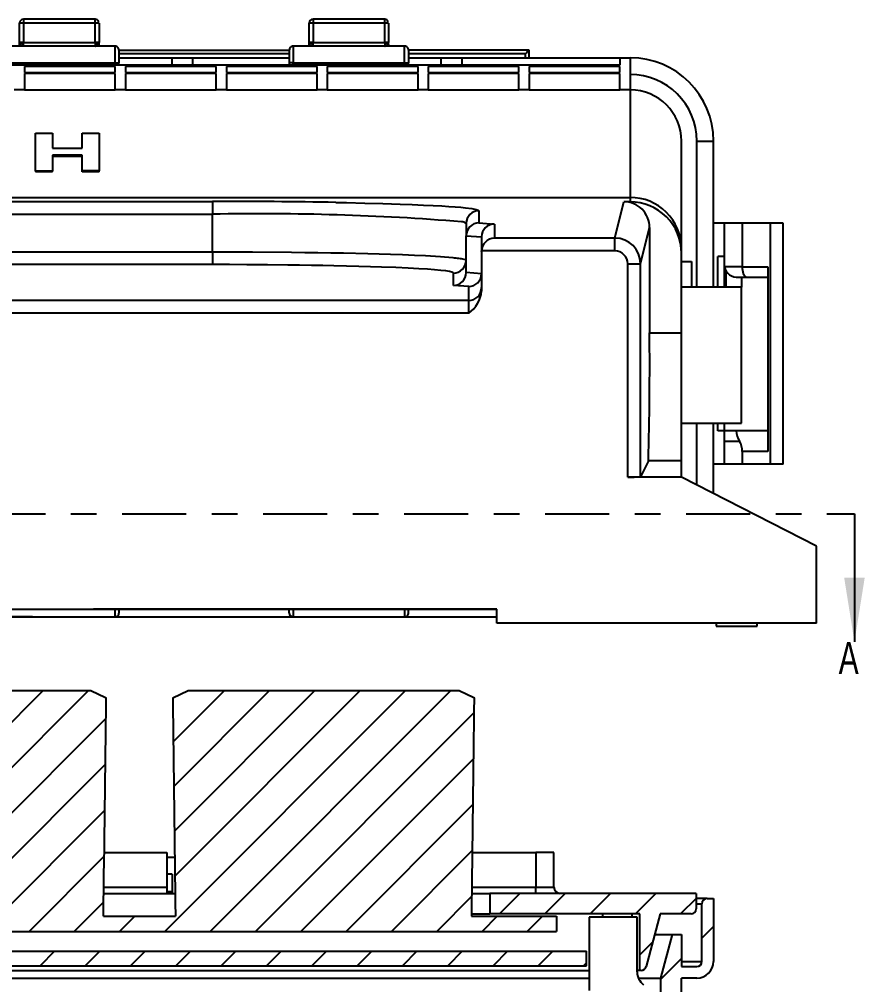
# Model space of a CAD drawing. Extents: x -3.1 to 16.8, y 0.7 to 10.7.
# Drawn here: x 5.365 to 8.664, y 6.935 to 10.7 of the extents above; entities that cross this region are included whole.
import ezdxf
from ezdxf.enums import TextEntityAlignment as Align

# ---------------------------------------------------------------- set-up
doc = ezdxf.new("R2010")
doc.units = 0
doc.linetypes.add('CENTER', pattern=[0.4, 0.25, -0.05, 0.05, -0.05])
doc.layers.get('0').update_dxf_attribs({"linetype": 'CONTINUOUS'})

msp = doc.modelspace()

# ---------------------------------------------------------------- linework, layer by layer
at = {"color": 7, "linetype": 'CONTINUOUS'}
for p, q in [((5.381, 10.6999), (5.381, 10.6849)), ((5.661, 10.6999), (5.381, 10.6999)), ((5.661, 10.6955), (5.661, 10.6999)), ((5.661, 10.6849), (5.661, 10.6955)), ((6.511, 10.6999), (6.511, 10.6849)), ((6.791, 10.6999), (6.511, 10.6999)), ((6.791, 10.6955), (6.791, 10.6999)), ((6.791, 10.6849), (6.791, 10.6955)), ((5.366, 10.6099), (5.366, 10.6849)), ((5.3704, 10.6849), (5.366, 10.6849)), ((5.381, 10.6849), (5.3704, 10.6849)), ((5.381, 10.6849), (5.381, 10.6099)), ((5.661, 10.6849), (5.381, 10.6849)), ((5.661, 10.6099), (5.661, 10.6849)), ((5.672, 10.6849), (5.661, 10.6849)), ((5.676, 10.6849), (5.672, 10.6849)), ((5.676, 10.6849), (5.676, 10.6099)), ((6.496, 10.6099), (6.496, 10.6849)), ((6.5004, 10.6849), (6.496, 10.6849)), ((6.511, 10.6849), (6.5004, 10.6849)), ((6.511, 10.6849), (6.511, 10.6099)), ((6.791, 10.6849), (6.511, 10.6849)), ((6.791, 10.6099), (6.791, 10.6849)), ((6.802, 10.6849), (6.791, 10.6849)), ((6.806, 10.6849), (6.802, 10.6849)), ((6.806, 10.6849), (6.806, 10.6099)), ((5.7385, 10.5949), (5.3035, 10.5949)), ((5.366, 10.5939), (5.366, 10.6099)), ((5.381, 10.6099), (5.366, 10.6099)), ((5.381, 10.6099), (5.661, 10.6099)), ((5.676, 10.6099), (5.661, 10.6099)), ((5.661, 10.5949), (5.6619, 10.5956)), ((5.676, 10.5939), (5.676, 10.6099)), ((5.7385, 10.5299), (5.7385, 10.5949)), ((5.7535, 10.5799), (5.7535, 10.5299)), ((5.7535, 10.5799), (6.4185, 10.5799)), ((6.4185, 10.5799), (6.4185, 10.5299)), ((6.4335, 10.5949), (6.4335, 10.5299)), ((6.8685, 10.5949), (6.4335, 10.5949)), ((6.496, 10.5939), (6.496, 10.6099)), ((6.511, 10.6099), (6.496, 10.6099)), ((6.511, 10.6099), (6.791, 10.6099)), ((6.806, 10.6099), (6.791, 10.6099)), ((6.791, 10.5949), (6.7919, 10.5956)), ((6.806, 10.5939), (6.806, 10.6099)), ((6.8685, 10.5299), (6.8685, 10.5949)), ((6.8835, 10.5799), (6.8835, 10.5299)), ((7.3546, 10.5799), (6.8835, 10.5799)), ((7.3546, 10.5499), (7.3546, 10.5799)), ((6.4185, 10.5649), (5.7535, 10.5649)), ((5.7535, 10.5499), (5.961, 10.5499)), ((5.961, 10.5481), (5.7535, 10.5481)), ((5.961, 10.5499), (5.961, 10.5481)), ((5.961, 10.5499), (6.041, 10.5499)), ((5.961, 10.5211), (5.961, 10.5481)), ((6.041, 10.5499), (6.4185, 10.5499)), ((6.041, 10.5481), (6.041, 10.5499)), ((6.041, 10.5481), (6.041, 10.5211)), ((6.4185, 10.5481), (6.041, 10.5481)), ((7.3396, 10.5649), (6.8835, 10.5649)), ((6.8835, 10.5499), (7.011, 10.5499)), ((7.011, 10.5481), (6.8835, 10.5481)), ((7.011, 10.5499), (7.011, 10.5481)), ((7.011, 10.5499), (7.091, 10.5499)), ((7.011, 10.5211), (7.011, 10.5481)), ((7.091, 10.5481), (7.091, 10.5499)), ((7.091, 10.5499), (7.7485, 10.5499)), ((7.7085, 10.5481), (7.091, 10.5481)), ((7.091, 10.5481), (7.091, 10.5211)), ((7.3396, 10.5499), (7.3396, 10.5649)), ((7.7085, 10.5481), (7.7085, 10.5211)), ((7.7485, 10.5499), (7.7485, 10.5481)), ((7.7485, 10.5481), (7.7485, 10.4249)), ((7.7085, 10.5211), (1.7935, 10.5211)), ((5.3035, 10.5299), (5.7385, 10.5299)), ((5.7389, 10.5164), (5.3849, 10.5164)), ((5.3849, 10.5164), (5.3849, 10.493)), ((5.7385, 10.5299), (5.7535, 10.5299)), ((5.7385, 10.5299), (5.7385, 10.5211)), ((5.7389, 10.493), (5.7389, 10.5164)), ((5.7535, 10.5211), (5.7535, 10.5299)), ((6.1328, 10.5164), (5.7789, 10.5164)), ((5.7789, 10.5164), (5.7789, 10.493)), ((6.1328, 10.493), (6.1328, 10.5164)), ((6.5267, 10.5164), (6.1728, 10.5164)), ((6.1728, 10.5164), (6.1728, 10.493)), ((6.4185, 10.5299), (6.4185, 10.5211)), ((6.4335, 10.5299), (6.4185, 10.5299)), ((6.4335, 10.5299), (6.8685, 10.5299)), ((6.4335, 10.5211), (6.4335, 10.5299)), ((6.5267, 10.493), (6.5267, 10.5164)), ((6.5667, 10.5164), (6.5667, 10.493)), ((6.9206, 10.5164), (6.5667, 10.5164)), ((6.8685, 10.5299), (6.8835, 10.5299)), ((6.8685, 10.5299), (6.8685, 10.5211)), ((6.8835, 10.5211), (6.8835, 10.5299)), ((6.9206, 10.493), (6.9206, 10.5164)), ((7.3146, 10.5164), (6.9606, 10.5164)), ((6.9606, 10.5164), (6.9606, 10.493)), ((7.3146, 10.493), (7.3146, 10.5164)), ((7.7085, 10.5164), (7.3546, 10.5164)), ((7.3546, 10.5164), (7.3546, 10.493)), ((7.7085, 10.493), (7.7085, 10.5164)), ((5.3849, 10.493), (5.7389, 10.493)), ((5.7389, 10.4883), (5.3849, 10.4883)), ((5.3849, 10.4883), (5.3849, 10.4249)), ((5.7389, 10.4249), (5.7389, 10.4883)), ((5.7789, 10.493), (6.1328, 10.493)), ((6.1328, 10.4883), (5.7789, 10.4883)), ((5.7789, 10.4883), (5.7789, 10.4249)), ((6.1328, 10.4249), (6.1328, 10.4883)), ((6.1728, 10.493), (6.5267, 10.493)), ((6.5267, 10.4883), (6.1728, 10.4883)), ((6.1728, 10.4883), (6.1728, 10.4249)), ((6.5267, 10.4249), (6.5267, 10.4883)), ((6.5667, 10.493), (6.9206, 10.493)), ((6.9206, 10.4883), (6.5667, 10.4883)), ((6.5667, 10.4883), (6.5667, 10.4249)), ((6.9206, 10.4249), (6.9206, 10.4883)), ((6.9606, 10.493), (7.3146, 10.493)), ((7.3146, 10.4883), (6.9606, 10.4883)), ((6.9606, 10.4883), (6.9606, 10.4249)), ((7.3146, 10.4249), (7.3146, 10.4883)), ((7.3546, 10.493), (7.7085, 10.493)), ((7.7085, 10.4883), (7.3546, 10.4883)), ((7.3546, 10.4883), (7.3546, 10.4249)), ((7.7085, 10.4249), (7.7085, 10.4883)), ((5.3849, 10.4249), (5.3449, 10.4249)), ((5.3849, 10.4249), (5.7389, 10.4249)), ((5.7789, 10.4249), (5.7389, 10.4249)), ((5.7789, 10.4249), (6.1328, 10.4249)), ((6.1728, 10.4249), (6.1328, 10.4249)), ((6.1728, 10.4249), (6.5267, 10.4249)), ((6.5667, 10.4249), (6.5267, 10.4249)), ((6.5667, 10.4249), (6.9206, 10.4249)), ((6.9606, 10.4249), (6.9206, 10.4249)), ((6.9606, 10.4249), (7.3146, 10.4249)), ((7.3546, 10.4249), (7.3146, 10.4249)), ((7.3546, 10.4249), (7.7085, 10.4249)), ((7.7485, 10.4249), (7.7085, 10.4249)), ((7.7485, 10.4249), (7.7485, 10.0049)), ((5.4278, 10.2557), (5.4941, 10.2557)), ((5.4278, 10.1091), (5.4278, 10.2557)), ((5.4941, 10.2557), (5.4941, 10.1974)), ((5.6107, 10.1974), (5.6107, 10.2557)), ((5.6107, 10.2557), (5.677, 10.2557)), ((5.677, 10.2557), (5.677, 10.1091)), ((7.9485, 9.8067), (7.9485, 10.2249)), ((8.0085, 10.2249), (8.0735, 10.2249)), ((8.0085, 9.6549), (8.0085, 10.2249)), ((8.0735, 9.6549), (8.0735, 10.2249)), ((5.4941, 10.1974), (5.6107, 10.1974)), ((5.6107, 10.1697), (5.4941, 10.1697)), ((5.4941, 10.1697), (5.4941, 10.1091)), ((5.6107, 10.1654), (5.4941, 10.1654)), ((5.6107, 10.1091), (5.6107, 10.1697)), ((5.4278, 10.1091), (5.4941, 10.1091)), ((5.4278, 10.1091), (5.4278, 10.1047)), ((5.4941, 10.1047), (5.4278, 10.1047)), ((5.4941, 10.1047), (5.4941, 10.1091)), ((5.677, 10.1091), (5.6107, 10.1091)), ((5.6107, 10.1047), (5.6107, 10.1091)), ((5.677, 10.1047), (5.6107, 10.1047)), ((5.677, 10.1047), (5.677, 10.1091)), ((1.7535, 10.0049), (7.7485, 10.0049)), ((3.3835, 9.9897), (6.1185, 9.9897)), ((6.1185, 9.9897), (6.1185, 9.9398)), ((7.6889, 9.8466), (7.7243, 9.9881)), ((7.7485, 9.9881), (7.7243, 9.9881)), ((7.7485, 10.0049), (7.7485, 9.9881)), ((3.3835, 9.9398), (6.1185, 9.9398)), ((6.1185, 9.7932), (6.1185, 9.9398)), ((7.1585, 9.9534), (7.1585, 9.9059)), ((7.1085, 9.9035), (7.1085, 9.8559)), ((7.1585, 9.9059), (7.2185, 9.9014)), ((8.116, 9.9049), (8.0735, 9.9049)), ((8.116, 9.7349), (8.116, 9.9049)), ((8.186, 9.9049), (8.116, 9.9049)), ((8.186, 9.9049), (8.186, 9.7349)), ((8.296, 9.9049), (8.186, 9.9049)), ((8.296, 8.9649), (8.296, 9.9049)), ((8.346, 9.9049), (8.296, 9.9049)), ((8.346, 8.9649), (8.346, 9.9049)), ((7.2185, 9.9014), (7.2185, 9.8466)), ((7.7889, 9.7466), (7.8243, 9.888)), ((7.8243, 9.888), (7.8243, 9.4777)), ((7.1085, 9.8559), (7.1685, 9.8514)), ((7.1085, 9.7121), (7.1085, 9.8559)), ((7.1685, 9.8514), (7.1685, 9.7948)), ((7.6889, 9.8466), (7.2185, 9.8466)), ((7.6889, 9.7966), (7.6889, 9.8466)), ((3.3835, 9.7932), (6.1185, 9.7932)), ((6.1185, 9.7932), (6.1185, 9.7432)), ((7.1685, 9.7948), (7.1685, 9.7966)), ((7.6889, 9.7966), (7.1685, 9.7966)), ((7.1685, 9.7948), (7.1685, 9.64)), ((7.9485, 9.7879), (7.9485, 9.8067)), ((7.9485, 9.4777), (7.9485, 9.7879)), ((7.9485, 9.7549), (7.9885, 9.7549)), ((7.9885, 9.7549), (7.9885, 9.6549)), ((8.116, 9.7749), (8.091, 9.7749)), ((8.091, 9.6549), (8.091, 9.7749)), ((6.1185, 9.7432), (3.3835, 9.7432)), ((7.7389, 8.9149), (7.7389, 9.7466)), ((7.7389, 9.7466), (7.7889, 9.7466)), ((7.7889, 8.9157), (7.7889, 9.7466)), ((8.186, 9.7349), (8.116, 9.7349)), ((8.116, 9.6549), (8.116, 9.7349)), ((8.1235, 9.6549), (8.1235, 9.715)), ((8.186, 9.7349), (8.286, 9.7349)), ((8.286, 9.7349), (8.286, 9.0149)), ((7.0585, 9.6621), (7.0585, 9.7104)), ((7.1685, 9.7076), (7.1085, 9.7121)), ((8.1726, 9.6949), (8.2026, 9.6949)), ((8.1835, 9.6949), (8.1835, 9.6549)), ((8.2026, 9.6949), (8.286, 9.6949)), ((7.1185, 9.6576), (7.0585, 9.6621)), ((7.1185, 9.6034), (7.1185, 9.6576)), ((8.1835, 9.6549), (7.9485, 9.6549)), ((8.1835, 9.1249), (8.1835, 9.6549)), ((7.1185, 9.6034), (2.3835, 9.6034)), ((7.1185, 9.5534), (7.1185, 9.6034)), ((7.1185, 9.5534), (2.3835, 9.5534)), ((7.8243, 9.4777), (7.9485, 9.4777)), ((7.9485, 8.9777), (7.9485, 9.4777)), ((7.9485, 9.1249), (8.1835, 9.1249)), ((8.0085, 8.8842), (8.0085, 9.1249)), ((8.0735, 8.8509), (8.0735, 9.1249)), ((8.091, 9.0949), (8.091, 9.1249)), ((8.116, 9.0949), (8.116, 9.1249)), ((8.116, 9.0949), (8.091, 9.0949)), ((8.116, 9.0549), (8.116, 9.0949)), ((8.1626, 9.0949), (8.116, 9.0949)), ((8.286, 9.0949), (8.1626, 9.0949)), ((8.116, 8.9649), (8.116, 9.0549)), ((8.116, 9.0549), (8.1753, 9.0549)), ((8.186, 9.0149), (8.186, 8.9649)), ((8.286, 9.0149), (8.186, 9.0149)), ((7.8199, 8.9777), (7.7889, 8.9157)), ((7.9485, 8.9777), (7.8199, 8.9777)), ((7.9485, 8.9149), (7.9485, 8.9777)), ((8.116, 8.9649), (8.0735, 8.9649)), ((8.186, 8.9649), (8.116, 8.9649)), ((8.296, 8.9649), (8.186, 8.9649)), ((8.346, 8.9649), (8.296, 8.9649)), ((7.9485, 8.9149), (7.7389, 8.9149)), ((8.476, 8.6449), (7.9485, 8.9149)), ((8.6237, 8.7718), (8.6237, 8.2718)), ((8.476, 8.3449), (8.476, 8.6449)), ((2.2735, 8.3999), (7.2285, 8.3999)), ((7.2285, 8.3999), (5.6538, 8.3999)), ((7.2285, 8.3999), (5.6546, 8.3999)), ((7.2285, 8.3999), (5.6546, 8.3999)), ((7.2285, 8.3999), (5.6546, 8.3999)), ((5.739, 8.3699), (5.739, 8.3999)), ((5.754, 8.3849), (5.754, 8.3999)), ((6.418, 8.3849), (6.418, 8.3999)), ((6.433, 8.3999), (6.433, 8.3699)), ((6.869, 8.3699), (6.869, 8.3999)), ((6.884, 8.3849), (6.884, 8.3999)), ((7.2285, 8.3449), (7.2285, 8.3999)), ((5.416, 8.3699), (4.086, 8.3699)), ((5.303, 8.3699), (5.739, 8.3699)), ((5.626, 8.3699), (6.546, 8.3699)), ((6.433, 8.3699), (6.869, 8.3699)), ((6.756, 8.3699), (7.2285, 8.3699)), ((8.476, 8.3449), (7.2285, 8.3449)), ((8.0835, 8.3449), (7.9685, 8.3449)), ((8.0835, 8.3449), (8.0835, 8.3328)), ((8.0835, 8.3329), (8.2435, 8.3329)), ((8.2435, 8.3328), (8.2435, 8.3449)), ((8.476, 8.3449), (8.2435, 8.3449)), ((8.476, 8.3449), (8.2485, 8.3449)), ((8.476, 8.3449), (8.2485, 8.3449)), ((4.1927, 8.0818), (5.6439, 8.0818)), ((5.4578, 8.0817), (4.5188, 7.1428)), ((5.6345, 8.0817), (4.6956, 7.1428)), ((6.872, 8.0817), (5.933, 7.1428)), ((6.1649, 8.0817), (5.9654, 7.8823)), ((6.3416, 8.0817), (5.9676, 7.7077)), ((6.5184, 8.0817), (5.9699, 7.5332)), ((6.6952, 8.0817), (5.9722, 7.3587)), ((6.0234, 8.0818), (7.0809, 8.0818)), ((7.0487, 8.0817), (6.1098, 7.1428)), ((7.1403, 7.9965), (6.2866, 7.1428)), ((5.703, 7.9735), (4.8723, 7.1428)), ((5.7008, 7.7945), (5.0491, 7.1428)), ((7.1381, 7.8176), (6.4633, 7.1428)), ((5.6986, 7.6154), (5.2259, 7.1428)), ((7.1359, 7.6385), (6.6401, 7.1428)), ((7.1335, 7.4594), (6.8169, 7.1428)), ((5.6962, 7.4363), (5.4027, 7.1428)), ((5.6964, 7.4508), (5.941, 7.4508)), ((5.941, 7.4508), (5.941, 7.3158)), ((5.9712, 7.4308), (5.941, 7.4308)), ((7.1334, 7.4508), (7.381, 7.4508)), ((7.451, 7.4508), (7.381, 7.4508)), ((7.381, 7.4508), (7.381, 7.3158)), ((7.451, 7.3158), (7.451, 7.4508)), ((5.961, 7.3665), (5.941, 7.3665)), ((5.961, 7.3665), (5.961, 7.2937)), ((5.6946, 7.3158), (5.941, 7.3158)), ((5.941, 7.3158), (5.941, 7.2908)), ((7.1316, 7.3158), (7.381, 7.3158)), ((7.381, 7.2908), (7.381, 7.3158)), ((7.381, 7.3158), (7.451, 7.3158)), ((5.6942, 7.2908), (5.9731, 7.2908)), ((5.941, 7.2978), (5.961, 7.2978)), ((7.1311, 7.2802), (6.9937, 7.1428)), ((7.1313, 7.2908), (7.2006, 7.2908)), ((7.2006, 7.2908), (7.2006, 7.2108)), ((8.006, 7.2908), (7.2006, 7.2908)), ((7.3184, 7.2908), (7.2384, 7.2108)), ((7.4952, 7.2908), (7.4152, 7.2108)), ((7.672, 7.2908), (7.592, 7.2108)), ((7.8488, 7.2908), (7.7688, 7.2108)), ((8.006, 7.2712), (7.9455, 7.2108)), ((8.006, 7.2908), (8.006, 7.2308)), ((8.0485, 7.2708), (8.006, 7.2708)), ((8.0485, 7.2708), (8.0735, 7.2708)), ((8.0735, 7.2708), (8.0735, 7.0258)), ((5.6938, 7.2571), (5.5795, 7.1428)), ((8.006, 7.2508), (8.0285, 7.2508)), ((8.0285, 7.0258), (8.0285, 7.2508)), ((5.693, 7.2018), (5.9743, 7.2018)), ((5.8153, 7.2018), (5.7562, 7.1428)), ((7.13, 7.2018), (7.4612, 7.2018)), ((7.1301, 7.2108), (7.2006, 7.2108)), ((7.2295, 7.2018), (7.1704, 7.1428)), ((7.786, 7.2108), (7.2006, 7.2108)), ((7.4063, 7.2018), (7.3472, 7.1428)), ((7.4612, 7.2018), (7.4611, 7.1428)), ((7.5884, 7.1987), (7.5884, 6.9125)), ((7.776, 7.1987), (7.5884, 7.1987)), ((7.6409, 7.2108), (7.6409, 7.1987)), ((7.756, 7.1987), (7.756, 7.2108)), ((7.776, 6.9846), (7.776, 7.1987)), ((7.786, 6.9908), (7.786, 7.2108)), ((7.866, 7.2108), (7.811, 7.0056)), ((7.986, 7.2108), (7.866, 7.2108)), ((8.0735, 7.162), (8.0285, 7.117)), ((2.0409, 7.1428), (7.4611, 7.1428)), ((7.8446, 7.1308), (7.914, 7.1308)), ((7.8685, 6.9608), (7.914, 7.1308)), ((7.914, 7.1308), (7.9485, 7.1308)), ((7.9485, 7.1308), (7.9485, 7.0058)), ((7.8369, 7.1021), (7.786, 7.0512)), ((1.9236, 7.0658), (7.5784, 7.0658)), ((5.5023, 7.0657), (5.4456, 7.0089)), ((5.6791, 7.0657), (5.6223, 7.0089)), ((5.8559, 7.0657), (5.7991, 7.0089)), ((6.0327, 7.0657), (5.9759, 7.0089)), ((6.2094, 7.0657), (6.1527, 7.0089)), ((6.3862, 7.0657), (6.3294, 7.0089)), ((6.563, 7.0657), (6.5062, 7.0089)), ((6.7398, 7.0657), (6.683, 7.0089)), ((6.9165, 7.0657), (6.8598, 7.0089)), ((7.0933, 7.0657), (7.0366, 7.0089)), ((7.2701, 7.0657), (7.2133, 7.0089)), ((7.4469, 7.0657), (7.3901, 7.0089)), ((7.5784, 7.0089), (7.5784, 7.0658)), ((1.9236, 7.0089), (7.5784, 7.0089)), ((7.5783, 7.0203), (7.5669, 7.0089)), ((7.9485, 7.037), (7.8685, 6.9569)), ((7.9485, 7.0258), (8.0285, 7.0258)), ((7.9485, 7.0058), (8.0085, 7.0058)), ((1.9136, 6.9908), (7.5884, 6.9908)), ((7.786, 6.9908), (7.776, 6.9908)), ((7.7917, 6.9908), (7.786, 6.9908)), ((1.9136, 6.9608), (7.5884, 6.9608)), ((7.8216, 1.583), (7.8685, 6.9608)), ((8.0085, 6.9608), (7.9485, 6.9608)), ((7.9485, 5.3808), (7.9485, 6.9608))]:
    msp.add_line(p, q, dxfattribs=at)
at = {"color": 7, "linetype": 'CENTER'}
msp.add_line((0.8165, 8.7718), (8.6237, 8.7718), dxfattribs=at)
at = {"color": 7, "linetype": 'CONTINUOUS'}
for points in [[(5.672, 10.6849), (5.6734, 10.6879), (5.6734, 10.6916), (5.6718, 10.695), (5.6688, 10.6977), (5.665, 10.6993), (5.661, 10.6999)], [(6.802, 10.6849), (6.8034, 10.6879), (6.8034, 10.6916), (6.8018, 10.695), (6.7988, 10.6977), (6.795, 10.6993), (6.791, 10.6999)], [(5.366, 10.5939), (5.3666, 10.5994), (5.3682, 10.6028), (5.3701, 10.6046), (5.3721, 10.6052), (5.3737, 10.6051), (5.375, 10.6044), (5.3775, 10.601), (5.3792, 10.5972), (5.3801, 10.5956)], [(5.661, 10.6099), (5.661, 10.6041), (5.661, 10.5993), (5.661, 10.596), (5.661, 10.5949)], [(5.6619, 10.5956), (5.6628, 10.5971), (5.6645, 10.6009), (5.6669, 10.6043), (5.6681, 10.605), (5.6696, 10.6052), (5.6717, 10.6047), (5.6737, 10.603), (5.6753, 10.5995), (5.676, 10.5939)], [(6.496, 10.5939), (6.4966, 10.5994), (6.4982, 10.6028), (6.5001, 10.6046), (6.5021, 10.6052), (6.5037, 10.6051), (6.505, 10.6044), (6.5075, 10.601), (6.5092, 10.5972), (6.5101, 10.5956)], [(6.791, 10.6099), (6.791, 10.6041), (6.791, 10.5993), (6.791, 10.596), (6.791, 10.5949)], [(6.7919, 10.5956), (6.7928, 10.5971), (6.7945, 10.6009), (6.7969, 10.6043), (6.7981, 10.605), (6.7996, 10.6052), (6.8017, 10.6047), (6.8037, 10.603), (6.8053, 10.5995), (6.806, 10.5939)], [(6.6005, 9.9856), (6.6417, 9.9848), (6.7134, 9.9832), (6.7834, 9.9813), (6.8508, 9.9792), (6.8978, 9.9775), (6.9416, 9.9756), (6.9792, 9.9738), (7.0137, 9.9719), (7.041, 9.9702), (7.0656, 9.9684), (7.0873, 9.9666), (7.1063, 9.9648), (7.1312, 9.9617), (7.1481, 9.9585), (7.1559, 9.956), (7.1585, 9.9534)], [(6.1185, 9.7932), (6.2744, 9.7928), (6.4276, 9.7915), (6.479, 9.7909), (6.5299, 9.7902), (6.5801, 9.7894), (6.6294, 9.7885), (6.7244, 9.7863), (6.8132, 9.7837), (6.8607, 9.7821), (6.9066, 9.7802), (6.9501, 9.7782), (7.0087, 9.7747), (7.0567, 9.7708), (7.0623, 9.7703), (7.0679, 9.7697), (7.0735, 9.769), (7.0791, 9.7683), (7.0845, 9.7675), (7.0896, 9.7667), (7.0943, 9.7659), (7.1045, 9.7633), (7.1085, 9.7604)], [(7.0585, 9.7104), (7.0569, 9.7123), (7.0521, 9.7142), (7.0431, 9.7163), (7.0286, 9.7186), (7.0093, 9.7209), (6.9854, 9.7231), (6.9571, 9.7252), (6.9243, 9.7273), (6.8819, 9.7295), (6.8336, 9.7317), (6.7781, 9.7338), (6.735, 9.7352), (6.6897, 9.7365), (6.6422, 9.7377), (6.5925, 9.7387), (6.549, 9.7396), (6.5045, 9.7403), (6.4588, 9.741), (6.412, 9.7416), (6.333, 9.7424), (6.2523, 9.7429), (6.1856, 9.7431), (6.1185, 9.7432)], [(8.186, 9.7349), (8.1862, 9.7279), (8.187, 9.7212), (8.1882, 9.7149), (8.1899, 9.7092), (8.1919, 9.7042), (8.1943, 9.7002), (8.1969, 9.6973), (8.1997, 9.6955), (8.2026, 9.6949)], [(5.6439, 8.0818), (5.7017, 8.0556), (5.704, 8.0542)], [(5.9634, 8.0542), (6.0234, 8.0818), (6.0235, 8.0818)], [(7.0809, 8.0818), (7.1387, 8.0556), (7.141, 8.0542)], [(7.7808, 6.9608), (7.7882, 6.9608), (7.8235, 6.9608), (7.8503, 6.9608), (7.8656, 6.9608), (7.8685, 6.9608)]]:
    msp.add_lwpolyline(points, dxfattribs=at)
for centre, radius, start, end in [((5.381, 10.6849), 0.015, 90, 180), ((6.511, 10.6849), 0.015, 90, 180), ((-3.0016, 10.6103), 8.3826, 359.8943, 359.99682), ((5.7385, 10.5799), 0.015, 359.9945, 90), ((6.4335, 10.5799), 0.015, 90, 180.0055), ((-1.8716, 10.6103), 8.3826, 359.8943, 359.99682), ((6.8685, 10.5799), 0.015, 359.9945, 90), ((5.0184, 12.9011), 3.2933, 314.8155, 315.1845), ((7.7485, 10.2249), 0.325, 0, 90), ((7.7485, 10.2249), 0.26, 0, 90), ((7.7485, 10.2249), 0.2, 0, 90), ((6.1321, -16.4709), 26.4607, 88.98561, 90.02937), ((7.7246, 9.8884), 0.0996, 359.7784, 90.1889), ((7.7495, 9.8059), 0.199, 0.2555, 90.2799), ((7.7484, 9.788), 0.2001, 359.9816, 89.9835), ((6.3078, 0.1362), 9.8054, 85.42214, 91.10634), ((7.1585, 9.9034), 0.05, 89.9825, 179.9825), ((7.0874, 9.8752), 0.0353, 53.3005, 85.0939), ((7.1588, 9.8556), 0.0503, 90.3886, 179.5987), ((7.2189, 9.851), 0.0504, 90.5009, 179.4865), ((7.2205, 9.7945), 0.0521, 92.2554, 177.7446), ((7.6889, 9.7466), 0.1, 0.0088, 89.9912), ((7.6889, 9.7466), 0.05, 359.9949, 89.9723), ((7.0585, 9.7604), 0.05, 269.9826, 359.9825), ((8.1658, 9.7453), 0.0509, 191.8106, 277.6606), ((7.0582, 9.7125), 0.0503, 270.3939, 359.5934), ((7.1182, 9.708), 0.0503, 270.3886, 359.5986), ((7.1185, 9.6534), 0.05, 269.9825, 359.9825), ((7.0483, 9.6517), 0.1208, 305.5439, 354.4561), ((-7.115, 9.3581), 14.9397, 358.54114, 0.45886), ((8.25, 9.1006), 0.0876, 183.7681, 211.4963), ((8.106, 9.0149), 0.08, 0, 30), ((7.7516, 9.6291), 0.7144, 268.9856, 272.997), ((5.739, 8.3849), 0.015, 270, 0.0056), ((6.433, 8.3849), 0.015, 180, 270), ((6.869, 8.3849), 0.015, 270, 0.0056), ((-395.5476, 12.7949), 401.2796, 359.201388, 359.323105), ((407.215, 12.7949), 401.2796, 180.676895, 180.798612), ((-394.1106, 12.7949), 401.2796, 359.201388, 359.323105), ((7.476, 7.3158), 0.025, 180, 270), ((8.0485, 7.2508), 0.02, 90, 180), ((7.986, 7.2308), 0.02, 270, 0), ((7.3665, 12.9602), 5.8182, 269.8161, 270.9319), ((7.7917, 7.0108), 0.02, 270, 345), ((8.0085, 7.0258), 0.02, 270, 0), ((8.0085, 7.0258), 0.065, 270, 0), ((7.8385, 6.9846), 0.0625, 180.0003, 232.6085)]:
    msp.add_arc(centre, radius, start, end, dxfattribs=at)
msp.add_solid([(8.6237, 8.2718), (8.6637, 8.5218), (8.5837, 8.5218)], dxfattribs=at)

# ---------------------------------------------------------------- texts
at = {"color": 7, "linetype": 'CONTINUOUS', "width": 0.7}
msp.add_text('A', height=0.125, dxfattribs=at).set_placement((8.5622, 8.2718), align=Align.TOP_LEFT)

doc.saveas('drawing.dxf')
